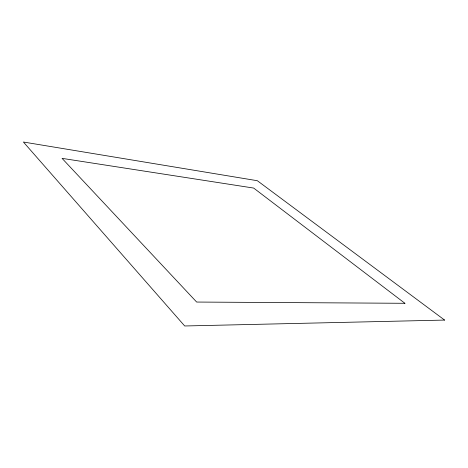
<?xml version="1.0" encoding="UTF-8"?>
<svg xmlns="http://www.w3.org/2000/svg" width="468" height="468" viewBox="0 0 468 468"><rect width="100%" height="100%" fill="white"/><g stroke="black" fill="none" stroke-linecap="round" stroke-linejoin="round"><path stroke-width="0.7" d="M444.6 320.071L184.696 325.98L23.4 142.02L257.341 180.718L444.6 320.071M404.914 303.293L196.659 302.053L62.063 158.365L253.662 188.066L404.914 303.293"/></g></svg>
